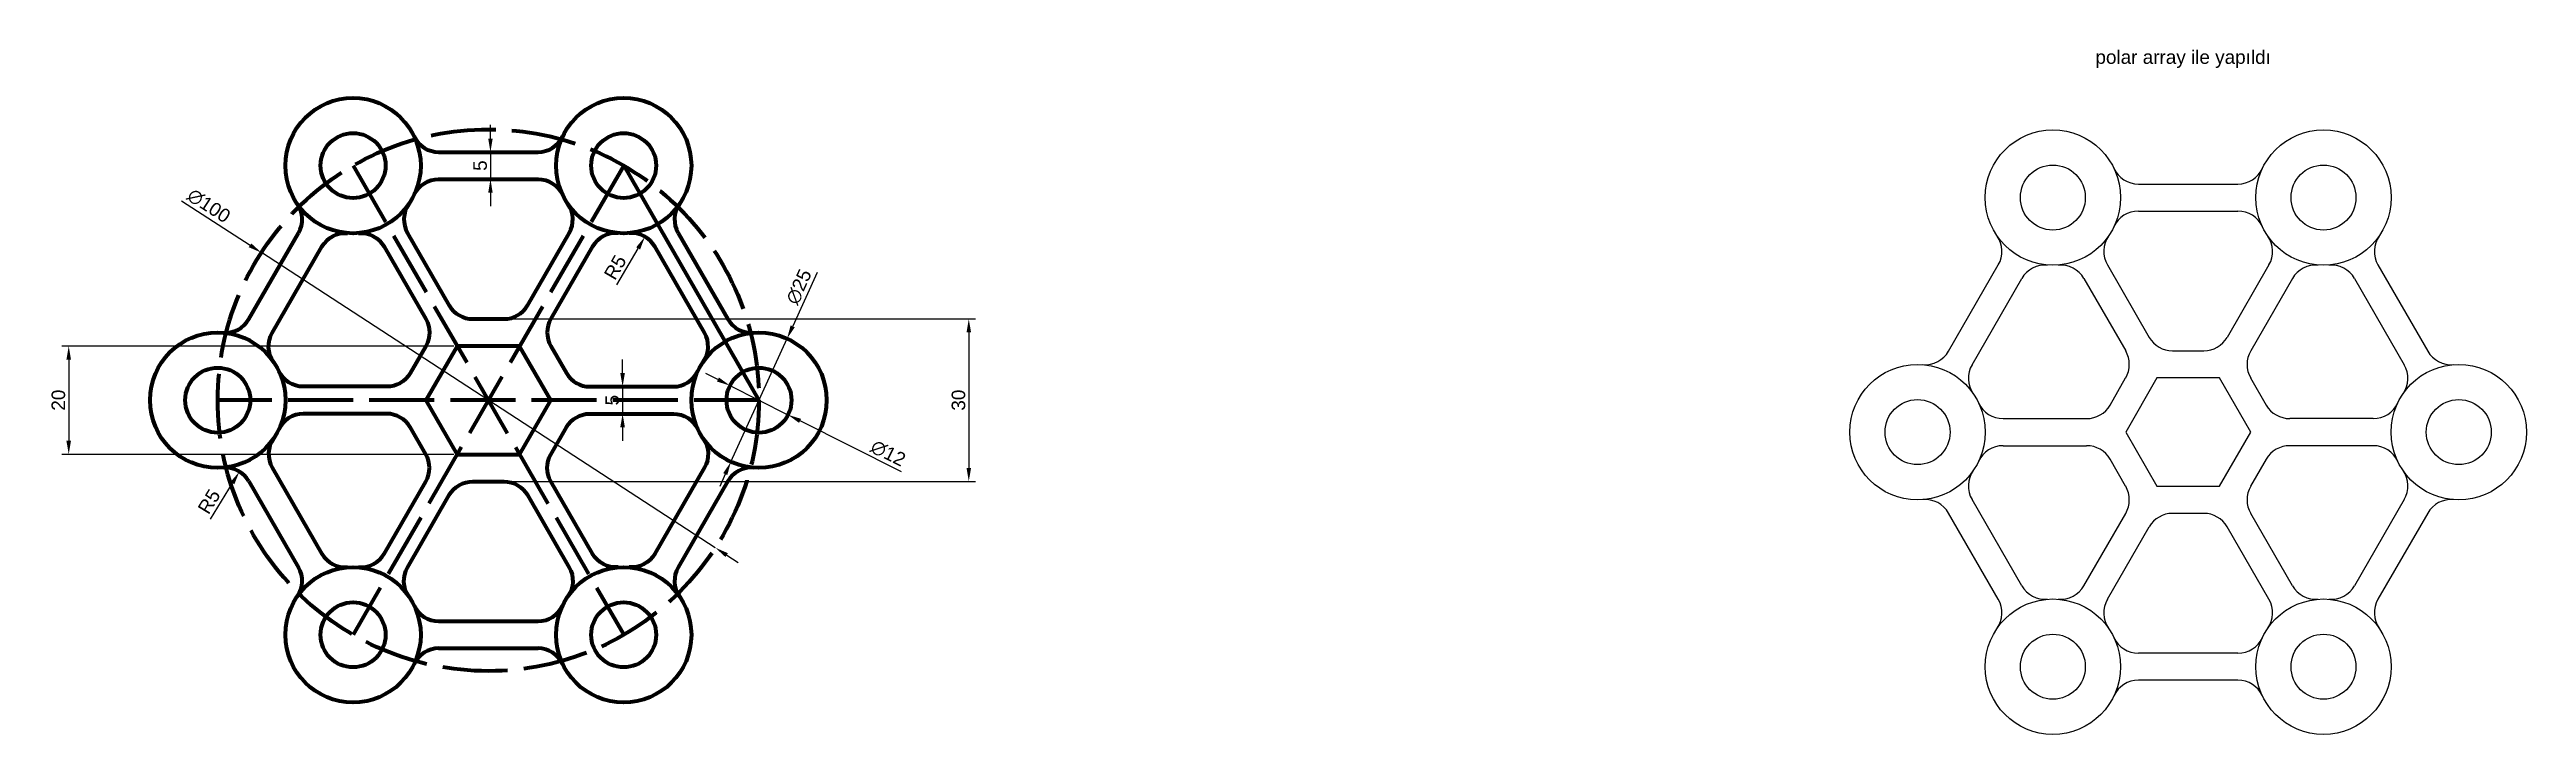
# Model space of a CAD drawing. Header units: millimetres. Extents: x 66 to 524, y 125 to 252.
import ezdxf

# ---------------------------------------------------------------- set-up
doc = ezdxf.new("R2010")
doc.units = ezdxf.units.MM
doc.linetypes.add('ACAD_ISO02W100', pattern=[15, 12, -3])
doc.styles.get("Standard").update_dxf_attribs({"font": 'arial.ttf'})
doc.dimstyles.new('ISO-25', dxfattribs={"dimtxt": 2.5, "dimasz": 2.5, "dimexe": 1.25, "dimexo": 0.625, "dimtad": 1, "dimtxsty": 'Standard', "dimcen": 2.5, "dimadec": 0, "dimazin": 0, "dimtfac": 1, "dimtmove": 0, "dimatfit": 3, "dimfxl": 1, "dimarcsym": 0})

# ---------------------------------------------------------------- blocks, each defined once
blk = doc.blocks.new('*D4')
at = {"color": 0, "lineweight": -2, "transparency": 16777216}
for p, q in [((148, 201.82), (237.38, 201.82)), ((236.13, 199.32), (236.13, 174.32)), ((148, 171.82), (237.38, 171.82))]:
    blk.add_line(p, q, dxfattribs=at)
at = {"color": 0, "transparency": 16777216}
for points in [[(235.71, 199.32), (236.55, 199.32), (236.13, 201.82)], [(235.71, 174.32), (236.55, 174.32), (236.13, 171.82)]]:
    blk.add_solid(points, dxfattribs=at)
at = {"layer": 'Defpoints', "color": 0, "transparency": 16777216}
for p in [(147.37, 201.82), (147.37, 171.82), (236.13, 171.82)]:
    blk.add_point(p, dxfattribs=at)
at = {"color": 0, "transparency": 16777216, "insert": (234.23, 186.82), "char_height": 2.5, "attachment_point": 5, "rotation": 90}
blk.add_mtext('30', dxfattribs=at)
blk = doc.blocks.new('*D5')
at = {"color": 0, "lineweight": -2, "transparency": 16777216}
for p, q in [((140.97, 196.82), (68.59, 196.82)), ((69.84, 194.32), (69.84, 179.32)), ((140.97, 176.82), (68.59, 176.82))]:
    blk.add_line(p, q, dxfattribs=at)
at = {"color": 0, "transparency": 16777216}
for points in [[(69.42, 194.32), (70.26, 194.32), (69.84, 196.82)], [(69.42, 179.32), (70.26, 179.32), (69.84, 176.82)]]:
    blk.add_solid(points, dxfattribs=at)
at = {"layer": 'Defpoints', "color": 0, "transparency": 16777216}
for p in [(141.6, 196.82), (69.84, 176.82), (141.6, 176.82)]:
    blk.add_point(p, dxfattribs=at)
at = {"color": 0, "transparency": 16777216, "insert": (67.94, 186.82), "char_height": 2.5, "attachment_point": 5, "rotation": 90}
blk.add_mtext('20', dxfattribs=at)
blk = doc.blocks.new('*D6')
at = {"color": 0, "lineweight": -2, "transparency": 16777216}
blk.add_line((96.02, 164.85), (100.08, 171.51), dxfattribs=at)
at = {"color": 0, "transparency": 16777216}
blk.add_solid([(99.73, 171.72), (100.44, 171.29), (101.39, 173.64)], dxfattribs=at)
at = {"layer": 'Defpoints', "color": 0, "transparency": 16777216}
for p in [(98.78, 169.37), (101.39, 173.64)]:
    blk.add_point(p, dxfattribs=at)
at = {"color": 0, "transparency": 16777216, "insert": (95.78, 168.1), "char_height": 2.5, "attachment_point": 5, "rotation": 58.5934}
blk.add_mtext('R5', dxfattribs=at)
blk = doc.blocks.new('*D7')
at = {"color": 0, "lineweight": -2, "transparency": 16777216}
for p, q in [((189.78, 190.64), (187.54, 191.76)), ((192.01, 189.51), (202.73, 184.12)), ((223.7, 173.57), (204.96, 183))]:
    blk.add_line(p, q, dxfattribs=at)
at = {"color": 0, "transparency": 16777216}
for points in [[(189.97, 191.01), (189.59, 190.27), (192.01, 189.51)], [(205.15, 183.37), (204.78, 182.62), (202.73, 184.12)]]:
    blk.add_solid(points, dxfattribs=at)
at = {"layer": 'Defpoints', "color": 0, "transparency": 16777216}
for p in [(192.01, 189.51), (202.73, 184.12)]:
    blk.add_point(p, dxfattribs=at)
at = {"color": 0, "transparency": 16777216, "insert": (221.23, 177.02), "char_height": 2.5, "attachment_point": 5, "rotation": 333.2858}
blk.add_mtext('∅12', dxfattribs=at)
blk = doc.blocks.new('*D8')
at = {"color": 0, "lineweight": -2, "transparency": 16777216}
for p, q in [((208.12, 210.37), (203.6, 200.46)), ((192.18, 175.44), (202.56, 198.19)), ((191.14, 173.17), (190.11, 170.9))]:
    blk.add_line(p, q, dxfattribs=at)
at = {"color": 0, "transparency": 16777216}
for points in [[(203.22, 200.64), (203.98, 200.29), (202.56, 198.19)], [(190.76, 173.34), (191.52, 173), (192.18, 175.44)]]:
    blk.add_solid(points, dxfattribs=at)
at = {"layer": 'Defpoints', "color": 0, "transparency": 16777216}
for p in [(202.56, 198.19), (192.18, 175.44)]:
    blk.add_point(p, dxfattribs=at)
at = {"color": 0, "transparency": 16777216, "insert": (204.75, 207.74), "char_height": 2.5, "attachment_point": 5, "rotation": 65.4726}
blk.add_mtext('∅25', dxfattribs=at)
blk = doc.blocks.new('*D9')
at = {"color": 0, "lineweight": -2, "transparency": 16777216}
for p, q in [((147.76, 235.12), (147.76, 237.62)), ((147.76, 232.62), (147.76, 227.62)), ((148, 232.62), (149.01, 232.62)), ((147.76, 225.12), (147.76, 222.62)), ((148, 227.62), (149.01, 227.62))]:
    blk.add_line(p, q, dxfattribs=at)
at = {"color": 0, "transparency": 16777216}
for points in [[(147.34, 235.12), (148.17, 235.12), (147.76, 232.62)], [(147.34, 225.12), (148.17, 225.12), (147.76, 227.62)]]:
    blk.add_solid(points, dxfattribs=at)
at = {"layer": 'Defpoints', "color": 0, "transparency": 16777216}
for p in [(147.37, 232.62), (147.37, 227.62), (147.76, 227.62)]:
    blk.add_point(p, dxfattribs=at)
at = {"color": 0, "transparency": 16777216, "insert": (145.86, 230.12), "char_height": 2.5, "attachment_point": 5, "rotation": 90}
blk.add_mtext('5', dxfattribs=at)
blk = doc.blocks.new('*D10')
at = {"color": 0, "lineweight": -2, "transparency": 16777216}
blk.add_line((171.11, 208.1), (175.04, 214.83), dxfattribs=at)
at = {"color": 0, "transparency": 16777216}
blk.add_solid([(174.68, 215.04), (175.4, 214.63), (176.3, 216.99)], dxfattribs=at)
at = {"layer": 'Defpoints', "color": 0, "transparency": 16777216}
for p in [(176.3, 216.99), (173.78, 212.67)]:
    blk.add_point(p, dxfattribs=at)
at = {"color": 0, "transparency": 16777216, "insert": (170.81, 211.34), "char_height": 2.5, "attachment_point": 5, "rotation": 59.7753}
blk.add_mtext('R5', dxfattribs=at)
blk = doc.blocks.new('*D11')
at = {"color": 0, "lineweight": -2, "transparency": 16777216}
for p, q in [((172.17, 191.82), (172.17, 194.32)), ((173.22, 189.32), (170.92, 189.32)), ((172.17, 189.32), (172.17, 184.32)), ((173.22, 184.32), (170.92, 184.32)), ((172.17, 181.82), (172.17, 179.32))]:
    blk.add_line(p, q, dxfattribs=at)
at = {"color": 0, "transparency": 16777216}
for points in [[(171.75, 191.82), (172.59, 191.82), (172.17, 189.32)], [(171.75, 181.82), (172.59, 181.82), (172.17, 184.32)]]:
    blk.add_solid(points, dxfattribs=at)
at = {"layer": 'Defpoints', "color": 0, "transparency": 16777216}
for p in [(173.85, 189.32), (172.17, 184.32), (173.85, 184.32)]:
    blk.add_point(p, dxfattribs=at)
at = {"color": 0, "transparency": 16777216, "insert": (170.27, 186.82), "char_height": 2.5, "attachment_point": 5, "rotation": 90}
blk.add_mtext('5', dxfattribs=at)
blk = doc.blocks.new('*D12')
at = {"color": 0, "lineweight": -2, "transparency": 16777216}
for p, q in [((90.67, 223.63), (103.34, 215.41)), ((189.3, 159.59), (105.44, 214.05)), ((191.4, 158.22), (193.5, 156.86))]:
    blk.add_line(p, q, dxfattribs=at)
at = {"color": 0, "transparency": 16777216}
for points in [[(103.57, 215.76), (103.11, 215.06), (105.44, 214.05)], [(191.63, 158.57), (191.17, 157.87), (189.3, 159.59)]]:
    blk.add_solid(points, dxfattribs=at)
at = {"layer": 'Defpoints', "color": 0, "transparency": 16777216}
for p in [(105.44, 214.05), (189.3, 159.59)]:
    blk.add_point(p, dxfattribs=at)
at = {"color": 0, "transparency": 16777216, "insert": (95.72, 222.7), "char_height": 2.5, "attachment_point": 5, "rotation": 327.0012}
blk.add_mtext('∅100', dxfattribs=at)
blk = doc.blocks.new('*U15')
blk.add_line((-2.89, 0), (2.89, 0))
blk = doc.blocks.new('*U16')
at = {"color": 0, "linetype": 'ByBlock', "lineweight": -2, "transparency": 16777216}
blk.add_blockref('*U15', (461.41, 195.92), dxfattribs=at)
for p, rotation in [((448.42, 188.42), 59.99999999999999), ((474.4, 188.42), 299.9999999999999), ((448.42, 173.42), 120), ((474.4, 173.42), 240), ((461.41, 165.92), 180)]:
    blk.add_blockref('*U15', p, dxfattribs=dict(at, rotation=rotation))
blk = doc.blocks.new('*U17')
for p, q in [((-9.19, 2.5), (9.19, 2.5)), ((-9.19, -2.5), (9.19, -2.5))]:
    blk.add_line(p, q)
for centre, start, end in [((-9.19, 7.5), 205.3769, 270), ((9.19, 7.5), 270, 334.6231), ((-9.19, -7.5), 90, 154.6231), ((9.19, -7.5), 25.3769, 90)]:
    blk.add_arc(centre, 5, start, end)
blk = doc.blocks.new('*U18')
at = {"color": 0, "linetype": 'ByBlock', "lineweight": -2, "transparency": 16777216}
blk.add_blockref('*U17', (461.41, 224.22), dxfattribs=at)
for p, rotation in [((423.91, 202.57), 59.99999999999999), ((498.91, 202.57), 299.9999999999999), ((423.91, 159.27), 120), ((498.91, 159.27), 240), ((461.41, 137.62), 180)]:
    blk.add_blockref('*U17', p, dxfattribs=dict(at, rotation=rotation))

msp = doc.modelspace()

# ---------------------------------------------------------------- linework, layer by layer
at = {"linetype": 'ACAD_ISO02W100', "lineweight": 100}
for p, q in [((172.371, 230.118), (122.371, 143.515)), ((122.371, 230.118), (172.371, 143.515)), ((197.371, 186.816), (97.371, 186.816))]:
    msp.add_line(p, q, dxfattribs=at)
at = {"lineweight": 100}
for p, q in [((138.182, 232.618), (156.559, 232.618)), ((172.371, 230.118), (197.371, 186.816)), ((103.111, 201.76), (112.3, 217.675)), ((182.441, 217.675), (191.63, 201.76)), ((141.597, 196.816), (135.824, 186.816)), ((153.144, 196.816), (141.597, 196.816)), ((158.918, 186.816), (153.144, 196.816)), ((135.824, 186.816), (141.597, 176.816)), ((153.144, 176.816), (158.918, 186.816)), ((141.597, 176.816), (153.144, 176.816)), ((103.111, 171.873), (112.3, 155.958)), ((191.63, 171.873), (182.441, 155.958)), ((138.182, 141.015), (156.559, 141.015))]:
    msp.add_line(p, q, dxfattribs=at)
for p, q in [((446.484, 211.778), (454.197, 198.42)), ((476.343, 211.778), (468.631, 198.42)), ((442.154, 209.278), (449.867, 195.92)), ((480.673, 209.278), (472.961, 195.92)), ((427.225, 183.42), (442.65, 183.42)), ((495.602, 183.42), (480.178, 183.42)), ((427.225, 178.42), (442.65, 178.42)), ((495.602, 178.42), (480.178, 178.42)), ((442.154, 152.562), (449.867, 165.92)), ((480.673, 152.562), (472.961, 165.92)), ((446.484, 150.062), (454.197, 163.42)), ((476.343, 150.062), (468.631, 163.42))]:
    msp.add_line(p, q)
for points in [[(133.664, 224.761, -0.2896899), (138.182, 227.618), (156.559, 227.618, -0.2896899), (161.077, 224.761)], [(132.657, 223.016, 0.2896899), (132.441, 217.675), (140.154, 204.316, 0.2679492), (144.484, 201.816), (150.257, 201.816, 0.2679492), (154.587, 204.316), (162.3, 217.675, 0.2896899), (162.084, 223.016)], [(107.657, 193.919, -0.2896899), (107.441, 199.26), (116.63, 215.175, -0.2896899), (121.363, 217.658)], [(123.378, 217.658, -0.2896899), (128.111, 215.175), (135.824, 201.816, -0.2679492), (135.824, 196.816), (132.937, 191.816, -0.2679492), (128.607, 189.316), (113.182, 189.316, -0.2896899), (108.664, 192.174)], [(171.363, 217.658, 0.2896899), (166.63, 215.175), (158.918, 201.816, 0.2679492), (158.918, 196.816), (161.804, 191.816, 0.2679492), (166.134, 189.316), (181.559, 189.316, 0.2896899), (186.077, 192.174)], [(187.084, 193.919, 0.2896899), (187.3, 199.26), (178.111, 215.175, 0.2896899), (173.378, 217.658)], [(123.378, 155.975, 0.2896899), (128.111, 158.458), (135.824, 171.816, 0.2679492), (135.824, 176.816), (132.937, 181.816, 0.2679492), (128.607, 184.316), (113.182, 184.316, 0.2896899), (108.664, 181.459)], [(171.363, 155.975, -0.2896899), (166.63, 158.458), (158.918, 171.816, -0.2679492), (158.918, 176.816), (161.804, 181.816, -0.2679492), (166.134, 184.316), (181.559, 184.316, -0.2896899), (186.077, 181.459)], [(107.657, 179.714, 0.2896899), (107.441, 174.373), (116.63, 158.458, 0.2896899), (121.363, 155.975)], [(187.084, 179.714, -0.2896899), (187.3, 174.373), (178.111, 158.458, -0.2896899), (173.378, 155.975)], [(132.657, 150.617, -0.2896899), (132.441, 155.958), (140.154, 169.316, -0.2679492), (144.484, 171.816), (150.257, 171.816, -0.2679492), (154.587, 169.316), (162.3, 155.958, -0.2896899), (162.084, 150.617)], [(133.664, 148.872, 0.2896899), (138.182, 146.015), (156.559, 146.015, 0.2896899), (161.077, 148.872)]]:
    msp.add_lwpolyline(points, format="xyb", dxfattribs=at)
msp.add_lwpolyline([(455.64, 190.92), (449.867, 180.92), (455.64, 170.92), (467.187, 170.92), (472.961, 180.92), (467.187, 190.92)], close=True)
for centre, radius in [((122.371, 230.118), 12.5), ((172.371, 230.118), 12.5), ((122.371, 230.118), 6), ((172.371, 230.118), 6), ((97.371, 186.816), 12.5), ((197.371, 186.816), 12.5), ((97.371, 186.816), 6), ((197.371, 186.816), 6), ((122.371, 143.515), 12.5), ((172.371, 143.515), 12.5), ((122.371, 143.515), 6), ((172.371, 143.515), 6)]:
    msp.add_circle(centre, radius, dxfattribs=at)
at = {"linetype": 'ACAD_ISO02W100', "lineweight": 100}
msp.add_circle((147.371, 186.816), 50, dxfattribs=at)
for centre, radius in [((436.414, 224.221), 12.5), ((486.414, 224.221), 12.5), ((436.414, 224.221), 6), ((486.414, 224.221), 6), ((411.414, 180.92), 12.5), ((511.414, 180.92), 12.5), ((411.414, 180.92), 6), ((511.414, 180.92), 6), ((436.414, 137.619), 12.5), ((486.414, 137.619), 12.5), ((436.414, 137.619), 6), ((486.414, 137.619), 6)]:
    msp.add_circle(centre, radius)
at = {"lineweight": 100}
for centre, start, end in [((138.182, 237.618), 205.37693, 270), ((156.559, 237.618), 270, 334.62307), ((107.97, 220.175), 330, 34.62307), ((186.771, 220.175), 145.37693, 210), ((98.781, 204.26), 265.37693, 330), ((195.96, 204.26), 210, 274.62307), ((98.781, 169.373), 30, 94.62307), ((195.96, 169.373), 85.37693, 150), ((107.97, 153.458), 325.37693, 30), ((186.771, 153.458), 150, 214.62307), ((138.182, 136.015), 90, 154.62307), ((156.559, 136.015), 25.37693, 90)]:
    msp.add_arc(centre, 5, start, end, dxfattribs=at)
for centre, start, end in [((450.815, 214.278), 145.37693, 210), ((472.013, 214.278), 330, 34.62307), ((437.824, 206.778), 30, 94.62307), ((485.003, 206.778), 85.37693, 150), ((458.527, 200.92), 210, 270), ((464.3, 200.92), 270, 330), ((445.537, 193.42), 330, 30), ((477.291, 193.42), 150, 210), ((427.225, 188.42), 205.37693, 270), ((442.65, 188.42), 270, 330), ((480.178, 188.42), 210, 270), ((495.602, 188.42), 270, 334.62307), ((427.225, 173.42), 90, 154.62307), ((442.65, 173.42), 30, 90), ((480.178, 173.42), 90, 150), ((495.602, 173.42), 25.37693, 90), ((445.537, 168.42), 330, 30), ((477.291, 168.42), 150, 210), ((458.527, 160.92), 90, 150), ((464.3, 160.92), 30, 90), ((437.824, 155.062), 265.37693, 330), ((485.003, 155.062), 210, 274.62307), ((450.815, 147.562), 150, 214.62307), ((472.013, 147.562), 325.37693, 30)]:
    msp.add_arc(centre, 5, start, end)

# ---------------------------------------------------------------- block references
for name in ['*U18', '*U16']:
    msp.add_blockref(name, (0, 0))

# ---------------------------------------------------------------- texts
at = {"insert": (444.278, 251.406), "char_height": 2.5, "attachment_point": 1}
msp.add_mtext_dynamic_manual_height_columns('polar array ile yapıldı', width=56.03838, gutter_width=12.5, heights=[0], dxfattribs=at)

# ---------------------------------------------------------------- dimensions: what is measured, and where the dimension line sits
at = {"color": 240, "true_color": 0xed1f24}
for base, p1, p2, picture, middle in [((147.757, 227.618), (147.371, 232.618), (147.371, 227.618), '*D9', (145.861, 230.118)), ((236.129, 171.816), (147.371, 201.816), (147.371, 171.816), '*D4', (234.227, 186.816)), ((69.84, 176.816), (141.597, 196.816), (141.597, 176.816), '*D5', (67.939, 186.816)), ((172.169, 184.316), (173.847, 189.316), (173.847, 184.316), '*D11', (170.273, 186.816))]:
    dim = msp.add_linear_dim(base=base, p1=p1, p2=p2, angle=90, dimstyle='ISO-25', dxfattribs=at)
    dim.commit()
    dim.dimension.update_dxf_attribs({"geometry": picture, "text_midpoint": middle})
for p1, p2, picture, middle in [((189.305, 159.585), (105.436, 214.048), '*D12', (94.651, 221.051)), ((192.181, 175.444), (202.56, 198.189), '*D8', (206.545, 206.922)), ((192.011, 189.514), (202.73, 184.119), '*D7', (220.339, 175.257))]:
    dim = msp.add_diameter_dim_2p(p1=p1, p2=p2, dimstyle='ISO-25', dxfattribs=at)
    dim.commit()
    dim.dimension.update_dxf_attribs({"geometry": picture, "text_midpoint": middle, "dimtype": 163})
for center, mpoint, picture, middle in [((173.781, 212.675), (176.298, 216.995), '*D10', (172.447, 210.385)), ((98.781, 169.373), (101.387, 173.641), '*D6', (97.4, 167.112))]:
    dim = msp.add_radius_dim(center=center, mpoint=mpoint, dimstyle='ISO-25', dxfattribs=at)
    dim.commit()
    dim.dimension.update_dxf_attribs({"geometry": picture, "text_midpoint": middle, "dimtype": 164})

doc.saveas('drawing.dxf')
